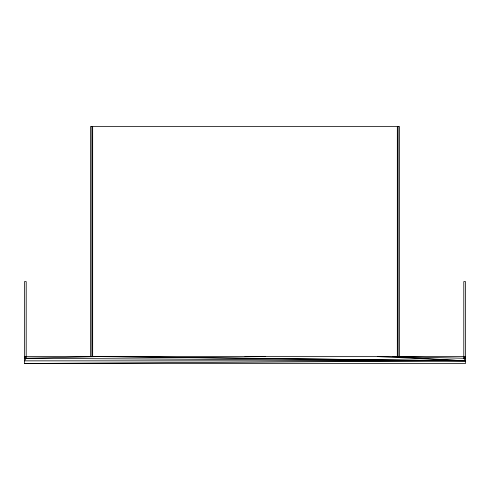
<?xml version="1.0" encoding="UTF-8"?>
<svg xmlns="http://www.w3.org/2000/svg" width="490" height="490" viewBox="0 0 490 490"><rect width="100%" height="100%" fill="white"/><g stroke="black" fill="none" stroke-linecap="round" stroke-linejoin="round"><path stroke-width="0.73" d="M379.076 356.512L377.582 356.591L465.5 360.854L97.663 356.591L26.203 358.294L24.5 360.854L465.5 360.854L463.797 358.294L463.797 281.603L465.5 281.603L465.5 363.494L24.5 363.494L24.5 281.603L26.203 281.603L26.203 358.294L465.5 360.854L392.337 356.591L465.5 358.294M26.203 356.591L24.5 358.294L26.203 358.294M463.797 358.294L465.5 356.591L24.5 356.604M245 356.591L265.635 356.475M24.5 363.494L465.5 360.854L112.412 356.591M399.454 356.591L399.454 126.506L90.54 126.506L90.54 356.591M398.113 356.591L398.113 126.506L397.323 356.591L397.323 126.506M92.671 356.591L92.671 126.506L91.887 356.591L91.887 126.506"/></g></svg>
